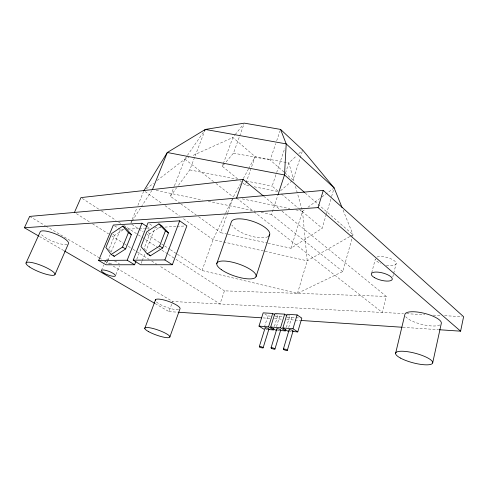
<?xml version="1.0" encoding="UTF-8"?>
<svg xmlns="http://www.w3.org/2000/svg" width="488" height="488" viewBox="0 0 488 488"><rect width="100%" height="100%" fill="white"/><g stroke="black" fill="none" stroke-linecap="round" stroke-linejoin="round"><path stroke-width="0.37" stroke-dasharray="2.44 1.83" d="M282.015 211.188L386.301 296.411L382.263 312.454L253.961 211.737M392.816 276.861L393.529 274.036M393.706 273.329L396.183 263.441M371.704 272.804L375.357 258.896A10.706 3.892 14.4 0 0 380.652 263.471M177.37 254.279L202.056 270.505L297.466 293.361L342.777 271.535L352.428 236.9M352.629 236.18L353.031 234.734L342.6 208.894M268.058 243.17L290.994 248.252L322.171 228.238L326.234 214.567M326.448 213.848L331.364 197.292M331.578 196.572L334.146 187.941M288.695 327.503L291.696 317.475L288.75 315.492M286.371 327.326L289.372 317.328L287.017 315.742M297.466 293.361L307.226 260.818L302.505 211.249L297.534 193.687M274.415 326.411L277.434 316.56L275.665 315.388M276.543 326.57L279.563 316.694L276.611 314.736M264.441 327.064L267.912 315.95L263.77 313.241M290.994 248.252L302.505 211.249L305.549 209.004M302.231 151.475L293.044 180.005L284.467 172.496M342.777 271.535L271.529 214.5L277.892 195.09M285.529 173.051L288.835 162.961L296.594 155.727M277.953 191.04L272.133 186.148L276.428 173.258M276.666 172.538L284.779 148.187M386.301 296.411L224.462 290.854L220.003 303.975L159.46 265.905M283.9 171.996L270.181 159.985L275.732 143.637M276.696 140.788L280.075 130.833M248.996 185.733L245.287 184.995L245.781 183.579M246.031 182.872L255.163 156.685L232.886 137.482L191.705 156.02M227.371 234.161L220.71 232.684L227.506 213.439M227.762 212.725L233.294 197.042L240.468 183.811M202.056 270.505L213.055 239.614L225.462 213.524M237.632 178.779L222.321 166.347L233.477 153.141L239.425 136.713M239.681 135.999L243.823 124.574M155.172 303.597L168.976 311.6L172.667 301.505L403.552 313.564M222.321 166.347L223.095 164.236M223.351 163.529L232.886 137.482L234.716 135.188M178.498 185.239L189.783 169.897L205.32 129.436M180.194 203.386L170.373 196.28L174.198 186.465M174.466 185.763L184.842 159.106L186.977 156.02M141.16 263.355L141.984 261.251M142.258 260.555L145.272 252.851M145.546 252.15L155.129 227.64L161.174 227.304M161.894 225.938L149.846 233.752L144.058 248.502L145.497 250.191M136.811 259.097L140.989 248.49M148.523 229.391L149.084 227.975L147.894 227.182M115.918 274.622L119.45 265.856M131.974 220.021L130.558 223.51L131.797 221.589M132.254 219.319L136.786 208.156M137.921 205.363L143.868 190.704M106.543 263.374L107.409 261.257M107.696 260.555L110.007 254.919M111.16 252.101L120.402 229.567L124.178 229.36M110.684 251.698L108.909 249.38L114.668 235.399L125.148 228.427M101.443 270.364L103.663 264.966M104.774 262.269L105.329 260.921M225.785 212.835L232.642 198.415M243.335 178.516L248.349 169.257M248.709 168.592L255.163 156.685L288.835 162.961L294.429 182.713M132.211 220.948L140.879 207.504M141.294 206.863L152.03 190.222M187.404 155.398L204.466 130.674M170.373 196.28L176.693 187.691M235.173 134.615L243.421 124.294M298.808 153.665L302.694 150.048M280.527 190.802L291.903 180.987M146.278 188.844L153.513 183.268M157.124 180.481L184.842 159.106L188.96 157.252M307.983 207.211L319.542 198.695M321.976 196.902L333.536 188.386M349.762 236.601L307.226 260.818L264.221 251.137M350.415 236.222L353.031 234.734L305.091 192.925M127.947 229.146L138.513 228.561M139.269 228.518L144.552 228.225M145.308 228.183L149.084 227.975M164.95 227.091L176.29 226.463M177.046 226.42L184.604 226.005M406.589 313.723L424.834 314.675M433.191 315.114L440.798 315.51M444.599 315.705L462.081 316.62M267.912 315.95L270.84 316.139M275.238 316.419L277.434 316.56M279.563 316.694L283.339 316.938M287.109 317.182L289.372 317.328M291.696 317.475L300.364 318.03M168.976 311.6L177.327 312.161M263.148 317.92L269.98 318.377M274.537 318.688L282.131 319.195M286.688 319.5L294.282 320.012M295.039 320.061L300.358 320.421M402.881 327.302L438.578 329.693M265.99 329.327L267.461 329.449M277.733 330.285L279.246 330.406M289.799 331.267L291.244 331.382M233.477 153.141L270.181 159.985M189.783 169.897L237.266 179.267M246.172 181.024L272.133 186.148M254.187 186.77L277.904 191.491M242.225 198.878L289.854 208.65M295.807 209.87L302.505 211.249M156.16 190.363L202.306 200.013M208.26 201.263L255.151 211.072M261.104 212.317L271.529 214.5M228.109 234.325L267.32 243.006M263.477 250.966L213.055 239.614L182.402 217.947M39.516 236.515L63.83 250.619M29.67 216.404L45.341 225.731M45.994 226.115L98.881 257.591M99.534 257.981L101.498 259.146M104.761 261.092L109.983 264.197M113.246 266.143L172.667 301.505M107.702 248.642L108.909 249.38M76.372 213.653L89.896 222.162M92.476 223.779L108.574 233.904M111.795 235.93L124.031 243.628M124.678 244.03L132.407 248.892M133.053 249.295L149.151 259.421M151.731 261.043L156.88 264.282M112.887 234.27L114.668 235.399M114.631 225.859L120.402 229.567M82.246 198.427L98.826 209.206M101.382 210.859L116.046 220.393M118.596 222.052L121.152 223.711M123.702 225.371L137.732 234.484M138.366 234.899L158.136 247.751M158.777 248.166L161.327 249.819M161.967 250.234L167.701 253.967M168.342 254.382L175.357 258.939M175.997 259.354L224.462 290.854M131.821 224.34L143.21 231.824M147.004 234.319L160.918 243.463M161.546 243.884L164.078 245.543M164.712 245.958L169.775 249.289M170.404 249.704L176.735 253.864M148.035 232.556L149.846 233.752M149.773 224.041L153.342 226.438M145.113 191.583L162.534 203.899M165.023 205.655L179.328 215.769M180.81 203.831L196.158 214.927M198.61 216.702L220.71 232.684M236.576 198.085L253.364 211.267M184.842 159.106L213.555 181.591M215.952 183.464L233.294 197.042M239.992 180.694L242.347 182.603M242.933 183.085L245.287 184.995M263.752 196.261L279.661 209.261M281.442 193.98L298.32 208.175M298.9 208.663L322.171 228.238M295.46 186.373L297.326 192.955M67.149 244.445A15.311 3.941 22.4 0 1 54.388 241.987A15.311 3.941 22.4 0 1 41.559 234.734M439.847 324.971A18.758 5.679 14 0 1 422.175 324.49A18.758 5.679 14 0 1 405.711 316.712M178.516 309.642A13.133 3.105 19.8 0 1 166.42 307.233A13.133 3.105 19.8 0 1 155.867 301.395M268.004 236.607A20.228 7.326 18.6 0 1 248.88 235.497A20.228 7.326 18.6 0 1 231.867 224.968M377.12 256.981A10.706 3.892 14.4 0 1 394.951 261.257A10.706 3.892 14.4 0 1 385.801 265.124M111.697 264.014A7.479 1.946 21.2 0 1 107.153 261.562M106.396 259.232A7.479 1.946 21.2 0 1 108.684 259.213M114.552 260.976A7.479 1.946 21.2 0 1 119.389 263.996M279.27 330.132A2.019 0.506 17.6 0 1 278.77 330.004M267.375 329.144A1.989 0.494 17.8 0 1 266.399 328.833"/><path stroke-width="0.73" d="M439.334 329.748L460.599 331.175L463.6 316.7L323.282 190.411L29.67 216.404L24.4 227.744L38.857 236.131M432.685 362.858L441.317 323.33A18.758 5.679 14 0 0 423.785 313.192A18.758 5.679 14 0 0 404.851 314.656L395.585 353.434M292.69 331.498L297.759 331.913L301.81 318.127L297.107 314.912L286.987 314.296L282.851 327.979L287.627 331.09L289.073 331.206M287.328 350.347L293.038 331.077M297.759 331.913L292.995 328.772L297.107 314.912M283.369 349.097L289.122 329.851M280.002 330.467L285.297 330.901L285.724 329.467M285.297 330.901L280.521 327.796L284.663 314.156L274.842 313.558L270.681 327.033L275.464 330.101L276.977 330.224M274.951 349.018L280.698 330.047M460.599 331.175L318.078 207.601L323.282 190.411M271.053 347.846L276.836 328.906M268.931 329.565L273.335 329.925L273.762 328.515M273.335 329.925L268.546 326.862L272.713 313.43L263.178 312.851L259 326.118L263.788 329.15M263.124 347.81L268.906 329.132M259.305 346.584L265.118 327.93M256.078 276.519L269.687 234.691M278.13 194.37L284.498 174.96L286.206 143.893L280.557 129.411L244.342 123.147L205.32 129.436L167.311 152.5L143.868 190.704M216.745 263.721L231.214 222.308A20.228 7.326 18.6 0 1 254.584 221.997A20.228 7.326 18.6 0 1 268.491 236.29M236.576 198.085L243.134 179.407L263.16 195.779M169.909 336.818L180.109 308.538A13.133 3.105 19.8 0 0 167.366 300.992A13.133 3.105 19.8 0 0 155.306 300.364M172.356 264.734L186.874 225.877L179.688 220.838L147.992 222.845L133.2 260.189L140.617 264.752L172.356 264.734L164.877 259.945L133.2 260.189M144.753 328.473L155.593 299.601M164.877 259.945L179.688 220.838M162.681 248.032L168.476 232.88L161.894 225.938L158.893 223.9L146.833 231.763L140.995 246.544L147.211 253.876L150.304 255.834L162.681 248.032L159.606 246.019L147.211 253.876M159.606 246.019L165.444 230.83L158.893 223.9M147.303 226.786L141.959 223.223L113.35 225.035L98.649 260.452L105.963 264.783L134.578 264.758L135.969 261.22M98.649 260.452L127.179 260.232L141.959 223.223M125.599 248.965L131.376 234.618L125.764 228.018L122.799 226.09L111.691 233.52L105.89 247.538L111.172 254.486L114.229 256.34L125.599 248.965L122.555 247.068L111.172 254.486M152.439 189.582L167.311 152.5L284.498 174.96L304.518 192.424M122.555 247.068L128.381 232.684L122.799 226.09M54.967 274.561L68.485 243.549A15.311 3.941 22.4 0 0 55.516 233.953A15.311 3.941 22.4 0 0 40.12 232.038L26.01 263.093M74.438 212.439L80.971 197.597L243.134 179.407M204.466 130.674L205.32 129.436L286.206 143.893L334.146 187.941L342.039 207.498M24.4 227.744L318.078 207.601M178.089 312.21L261.629 317.822M301.114 320.47L402.124 327.247M259 326.118L268.546 326.862M270.681 327.033L280.521 327.796M282.851 327.979L292.995 328.772M64.489 250.997L154.519 303.213M127.179 260.232L134.578 264.758M128.381 232.684L131.376 234.618M272.713 313.43L275.073 314.998M284.663 314.156L286.425 315.346M165.444 230.83L168.476 232.88M280.557 129.411L302.694 150.048L334.146 187.941M149.346 254.706L150.304 255.834M113.338 255.181L114.229 256.34M292.696 331.242A2.056 0.518 17.4 0 0 292.861 330.742L292.58 330.547A2.056 0.518 17.4 0 0 290.012 329.693A2.056 0.518 17.4 0 0 289.305 330.181M280.441 330.23A2.019 0.506 17.6 0 0 280.441 329.699L280.13 329.504A2.019 0.506 17.6 0 0 277.587 328.705A2.019 0.506 17.6 0 0 277.099 329.248M265.313 328.247A1.989 0.494 17.8 0 1 265.893 327.777A1.989 0.494 17.8 0 1 268.327 328.552A1.989 0.494 17.8 0 1 268.583 329.29M271.639 348.365L271.328 348.17A2.037 0.464 17.8 0 1 271.798 347.688A2.037 0.464 17.8 0 1 274.366 348.499L274.683 348.694A2.037 0.464 17.8 0 1 274.201 349.176A2.037 0.464 17.8 0 1 271.639 348.365M259.787 347.072L259.506 346.883A2.007 0.445 18 0 1 261.159 346.712A2.007 0.445 18 0 1 262.971 347.92A2.007 0.445 18 0 1 259.787 347.072M283.851 349.603L283.565 349.408A2.074 0.476 17.5 0 1 284.26 348.981A2.074 0.476 17.5 0 1 286.853 349.847L287.139 350.042A2.074 0.476 17.5 0 1 286.438 350.463A2.074 0.476 17.5 0 1 283.851 349.603M103.938 273.066A7.521 1.848 21 0 0 115.382 275.97A7.521 1.848 21 0 0 105.945 270.419A7.521 1.848 21 0 0 103.938 273.066M374.375 277.581A10.797 3.715 14.7 0 0 391.925 279.892A10.797 3.715 14.7 0 0 379.103 272.261A10.797 3.715 14.7 0 0 374.375 277.581M400.38 358.033A19.16 4.892 14.8 0 0 431.807 363.944A19.16 4.892 14.8 0 0 410.243 352.141A19.16 4.892 14.8 0 0 400.38 358.033M148.639 331.663A13.335 2.647 19.6 0 0 169.556 337.428A13.335 2.647 19.6 0 0 153.769 328.692A13.335 2.647 19.6 0 0 148.639 331.663M29.433 266.899A15.579 3.373 21.9 0 0 54.168 275.171A15.579 3.373 21.9 0 0 37.924 264.221A15.579 3.373 21.9 0 0 29.433 266.899M221.308 269.632A20.697 6.35 18.7 0 0 254.95 277.867A20.697 6.35 18.7 0 0 233.075 262.367A20.697 6.35 18.7 0 0 221.308 269.632"/></g></svg>
